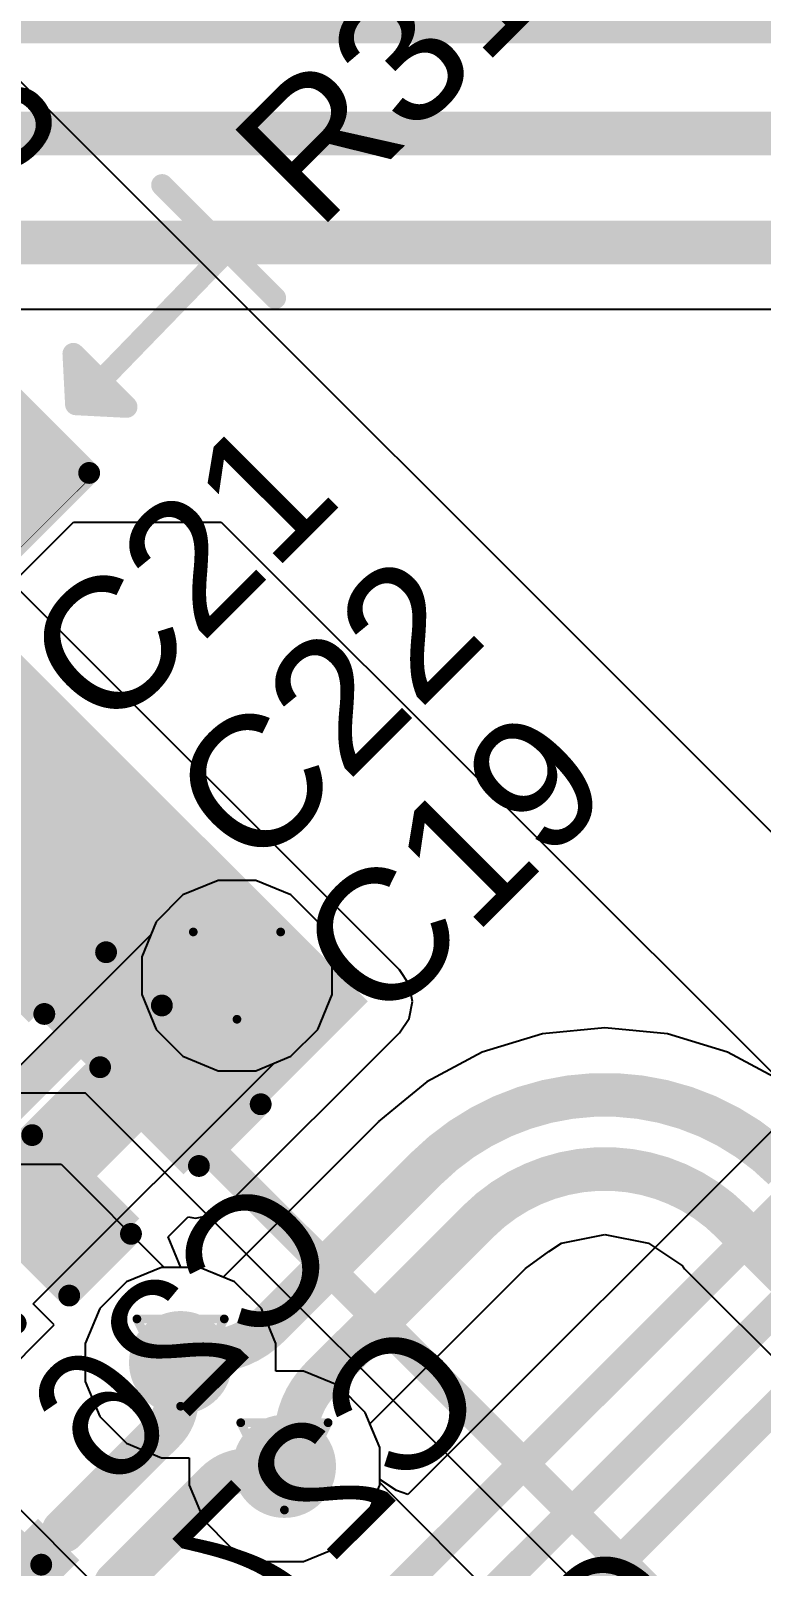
# Model space of a CAD drawing. Header units: inches. Extents: x 0 to 5359, y 0 to 5098.
# Drawn here: x 61.24 to 65.48, y 65.41 to 74.34 of the extents above; entities that cross this region are included whole.
import ezdxf

# ---------------------------------------------------------------- set-up
doc = ezdxf.new("R2010")
doc.units = ezdxf.units.IN
for name, color, linetype in [('Bottom Layer', 5, 'Continuous'), ('Bottom Overlay', 54, 'Continuous'), ('Bottom Paste', 16, 'Continuous'), ('Bottom Solder', 6, 'Continuous'), ('Drill Drawing', 1, 'Continuous'), ('Layer 1', 16, 'Continuous'), ('Layer 2', 76, 'Continuous'), ('Top Layer', 1, 'Continuous'), ('Top Overlay', 2, 'Continuous'), ('Top Paste', 8, 'Continuous'), ('Top Solder', 216, 'Continuous'), ('Via Holes', 16, 'Continuous')]:
    doc.layers.add(name, color=color, linetype=linetype)
doc.styles.add('Arial', font='', dxfattribs={"height": 0.2})
doc.styles.get('Arial').set_extended_font_data('Arial')

# ---------------------------------------------------------------- blocks, each defined once
blk = doc.blocks.new('C___0402_40')
at = {"layer": 'Top Layer'}
for points in [[(-0.6985, -0.3175), (-0.6985, 0.3175), (-0.2412999999999999, 0.3175), (-0.2413, -0.3175)], [(0.2412999999999999, -0.3175), (0.2413, 0.3175), (0.6985, 0.3175), (0.6985, -0.3175)]]:
    blk.add_hatch(color=1, dxfattribs=at).paths.add_polyline_path(points)
at = {"layer": 'Top Paste'}
for points in [[(-0.6985, -0.3175), (-0.6985, 0.3175), (-0.2412999999999999, 0.3175), (-0.2413, -0.3175)], [(0.2412999999999999, -0.3175), (0.2413, 0.3175), (0.6985, 0.3175), (0.6985, -0.3175)]]:
    blk.add_hatch(color=8, dxfattribs=at).paths.add_polyline_path(points)
at = {"layer": 'Top Solder'}
for points in [[(-0.7584998799999999, -0.37749988), (-0.7584998799999999, 0.37749988), (-0.18130012, 0.37749988), (-0.18130012, -0.37749988)], [(0.18130012, -0.37749988), (0.18130012, 0.37749988), (0.7584998799999999, 0.37749988), (0.7584998799999999, -0.37749988)]]:
    blk.add_hatch(color=216, dxfattribs=at).paths.add_polyline_path(points)
at = {"layer": 'Top Overlay'}
for points in [[(-0.2794, 0.4064, 0.127, 0.127, 0), (-0.7874, 0.4064, 0.127, 0.127, 0)], [(-0.7874, -0.4064, 0.127, 0.127, 0), (-0.7874, 0.4064, 0.127, 0.127, 0)], [(0.7874, 0.4064, 0.127, 0.127, 0), (0.2794, 0.4064, 0.127, 0.127, 0)], [(0.7874, -0.4064, 0.127, 0.127, 0), (0.7874, 0.4064, 0.127, 0.127, 0)], [(-0.2794, -0.4064, 0.127, 0.127, 0), (-0.7874, -0.4064, 0.127, 0.127, 0)], [(0.7874, -0.4064, 0.127, 0.127, 0), (0.2794, -0.4064, 0.127, 0.127, 0)]]:
    blk.add_lwpolyline(points, format="xyseb", dxfattribs=at)
for points in [[(-0.8191499999999999, 0.4064, 0.0635, 0.0635, 1), (-0.7556499999999999, 0.4064, 0.0635, 0.0635, 1)], [(-0.8191499999999999, 0.4064, 0.0635, 0.0635, 1), (-0.7556499999999999, 0.4064, 0.0635, 0.0635, 1)], [(-0.31115, 0.4064, 0.0635, 0.0635, 1), (-0.24765, 0.4064, 0.0635, 0.0635, 1)], [(0.24765, 0.4064, 0.0635, 0.0635, 1), (0.31115, 0.4064, 0.0635, 0.0635, 1)], [(0.7556499999999999, 0.4064, 0.0635, 0.0635, 1), (0.8191499999999999, 0.4064, 0.0635, 0.0635, 1)], [(0.7556499999999999, 0.4064, 0.0635, 0.0635, 1), (0.8191499999999999, 0.4064, 0.0635, 0.0635, 1)], [(-0.8191499999999999, -0.4064, 0.0635, 0.0635, 1), (-0.7556499999999999, -0.4064, 0.0635, 0.0635, 1)], [(-0.8191499999999999, -0.4064, 0.0635, 0.0635, 1), (-0.7556499999999999, -0.4064, 0.0635, 0.0635, 1)], [(-0.31115, -0.4064, 0.0635, 0.0635, 1), (-0.24765, -0.4064, 0.0635, 0.0635, 1)], [(0.24765, -0.4064, 0.0635, 0.0635, 1), (0.31115, -0.4064, 0.0635, 0.0635, 1)], [(0.7556499999999999, -0.4064, 0.0635, 0.0635, 1), (0.8191499999999999, -0.4064, 0.0635, 0.0635, 1)], [(0.7556499999999999, -0.4064, 0.0635, 0.0635, 1), (0.8191499999999999, -0.4064, 0.0635, 0.0635, 1)]]:
    blk.add_lwpolyline(points, format="xyseb", close=True, dxfattribs=at)
blk = doc.blocks.new('LQFP_128_EP_14_14__64')
at = {"layer": 'Top Layer'}
blk.add_hatch(color=1, dxfattribs=at).paths.add_polyline_path([(0.6999478000000001, 6.849681499999999), (0.4999482000000001, 6.849681499999999), (0.4999481999999998, 8.3496785), (0.6999477999999998, 8.3496785)])
at = {"layer": 'Top Paste'}
blk.add_hatch(color=8, dxfattribs=at).paths.add_polyline_path([(0.6999478000000001, 6.849681499999999), (0.4999482000000001, 6.849681499999999), (0.4999481999999998, 8.3496785), (0.6999477999999998, 8.3496785)])
at = {"layer": 'Top Solder'}
blk.add_hatch(color=216, dxfattribs=at).paths.add_polyline_path([(0.7699476600000001, 6.77968164), (0.4299483400000002, 6.77968164), (0.4299483399999998, 8.419678359999999), (0.7699476599999998, 8.419678359999999)])
blk = doc.blocks.new('R___0402_162')
at = {"layer": 'Top Layer'}
for points in [[(-0.6985, -0.3175), (-0.6985, 0.3175), (-0.2412999999999999, 0.3175), (-0.2413, -0.3175)], [(0.2412999999999999, -0.3175), (0.2413, 0.3175), (0.6985, 0.3175), (0.6985, -0.3175)]]:
    blk.add_hatch(color=1, dxfattribs=at).paths.add_polyline_path(points)
at = {"layer": 'Top Paste'}
for points in [[(-0.6985, -0.3175), (-0.6985, 0.3175), (-0.2412999999999999, 0.3175), (-0.2413, -0.3175)], [(0.2412999999999999, -0.3175), (0.2413, 0.3175), (0.6985, 0.3175), (0.6985, -0.3175)]]:
    blk.add_hatch(color=8, dxfattribs=at).paths.add_polyline_path(points)
at = {"layer": 'Top Solder'}
for points in [[(-0.75350116, -0.37250116), (-0.75350116, 0.37250116), (-0.1862988399999999, 0.37250116), (-0.18629884, -0.37250116)], [(0.1862988399999999, -0.37250116), (0.18629884, 0.37250116), (0.75350116, 0.37250116), (0.75350116, -0.37250116)]]:
    blk.add_hatch(color=216, dxfattribs=at).paths.add_polyline_path(points)
at = {"layer": 'Top Overlay'}
for points in [[(-0.7874, 0.4064, 0.127, 0.127, 0), (-0.7874, -0.4064, 0.127, 0.127, 0)], [(-0.7874, 0.4064, 0.127, 0.127, 0), (0.7874, 0.4064, 0.127, 0.127, 0)], [(0.7874, 0.4064, 0.127, 0.127, 0), (0.7874, -0.4064, 0.127, 0.127, 0)], [(-0.7874, -0.4064, 0.127, 0.127, 0), (0.7874, -0.4064, 0.127, 0.127, 0)], [(-0.8128, -0.4318, 0.0032258, 0.0032258, 0), (0.8128, -0.4318, 0.0032258, 0.0032258, 0)]]:
    blk.add_lwpolyline(points, format="xyseb", dxfattribs=at)
for points in [[(-0.8191499999999999, 0.4064, 0.0635, 0.0635, 1), (-0.7556499999999999, 0.4064, 0.0635, 0.0635, 1)], [(-0.8191499999999999, 0.4064, 0.0635, 0.0635, 1), (-0.7556499999999999, 0.4064, 0.0635, 0.0635, 1)], [(0.7556499999999999, 0.4064, 0.0635, 0.0635, 1), (0.8191499999999999, 0.4064, 0.0635, 0.0635, 1)], [(0.7556499999999999, 0.4064, 0.0635, 0.0635, 1), (0.8191499999999999, 0.4064, 0.0635, 0.0635, 1)], [(-0.8191499999999999, -0.4064, 0.0635, 0.0635, 1), (-0.7556499999999999, -0.4064, 0.0635, 0.0635, 1)], [(-0.8191499999999999, -0.4064, 0.0635, 0.0635, 1), (-0.7556499999999999, -0.4064, 0.0635, 0.0635, 1)], [(0.7556499999999999, -0.4064, 0.0635, 0.0635, 1), (0.8191499999999999, -0.4064, 0.0635, 0.0635, 1)], [(0.7556499999999999, -0.4064, 0.0635, 0.0635, 1), (0.8191499999999999, -0.4064, 0.0635, 0.0635, 1)], [(-0.81360518, -0.4318, 0.0016129, 0.0016129, 1), (-0.8119948199999999, -0.4318, 0.0016129, 0.0016129, 1)], [(0.8119948199999999, -0.4318, 0.0016129, 0.0016129, 1), (0.81360518, -0.4318, 0.0016129, 0.0016129, 1)]]:
    blk.add_lwpolyline(points, format="xyseb", close=True, dxfattribs=at)
blk = doc.blocks.new('C___0402_B_362')
at = {"layer": 'Bottom Layer'}
for points in [[(-0.2413, 0.3175), (-0.2412999999999999, -0.3175), (-0.6985, -0.3175), (-0.6985, 0.3175)], [(0.6985, 0.3175), (0.6985, -0.3175), (0.2413, -0.3175), (0.2412999999999999, 0.3175)]]:
    blk.add_hatch(color=5, dxfattribs=at).paths.add_polyline_path(points)
at = {"layer": 'Bottom Paste'}
for points in [[(-0.2413, 0.3175), (-0.2412999999999999, -0.3175), (-0.6985, -0.3175), (-0.6985, 0.3175)], [(0.6985, 0.3175), (0.6985, -0.3175), (0.2413, -0.3175), (0.2412999999999999, 0.3175)]]:
    blk.add_hatch(color=16, dxfattribs=at).paths.add_polyline_path(points)
at = {"layer": 'Bottom Solder'}
for points in [[(-0.18130012, 0.37749988), (-0.18130012, -0.37749988), (-0.7584998799999999, -0.37749988), (-0.7584998799999999, 0.37749988)], [(0.7584998799999999, 0.37749988), (0.7584998799999999, -0.37749988), (0.18130012, -0.37749988), (0.18130012, 0.37749988)]]:
    blk.add_hatch(color=6, dxfattribs=at).paths.add_polyline_path(points)
at = {"layer": 'Bottom Overlay'}
for points in [[(-0.2794, 0.4064, 0.127, 0.127, 0), (-0.7874, 0.4064, 0.127, 0.127, 0)], [(-0.7874, -0.4064, 0.127, 0.127, 0), (-0.7874, 0.4064, 0.127, 0.127, 0)], [(0.7874, 0.4064, 0.127, 0.127, 0), (0.2794, 0.4064, 0.127, 0.127, 0)], [(0.7874, -0.4064, 0.127, 0.127, 0), (0.7874, 0.4064, 0.127, 0.127, 0)], [(-0.2794, -0.4064, 0.127, 0.127, 0), (-0.7874, -0.4064, 0.127, 0.127, 0)], [(0.7874, -0.4064, 0.127, 0.127, 0), (0.2794, -0.4064, 0.127, 0.127, 0)]]:
    blk.add_lwpolyline(points, format="xyseb", dxfattribs=at)
for points in [[(-0.8191499999999999, 0.4064, 0.0635, 0.0635, 1), (-0.7556499999999999, 0.4064, 0.0635, 0.0635, 1)], [(-0.8191499999999999, 0.4064, 0.0635, 0.0635, 1), (-0.7556499999999999, 0.4064, 0.0635, 0.0635, 1)], [(-0.31115, 0.4064, 0.0635, 0.0635, 1), (-0.24765, 0.4064, 0.0635, 0.0635, 1)], [(0.24765, 0.4064, 0.0635, 0.0635, 1), (0.31115, 0.4064, 0.0635, 0.0635, 1)], [(0.7556499999999999, 0.4064, 0.0635, 0.0635, 1), (0.8191499999999999, 0.4064, 0.0635, 0.0635, 1)], [(0.7556499999999999, 0.4064, 0.0635, 0.0635, 1), (0.8191499999999999, 0.4064, 0.0635, 0.0635, 1)], [(-0.8191499999999999, -0.4064, 0.0635, 0.0635, 1), (-0.7556499999999999, -0.4064, 0.0635, 0.0635, 1)], [(-0.8191499999999999, -0.4064, 0.0635, 0.0635, 1), (-0.7556499999999999, -0.4064, 0.0635, 0.0635, 1)], [(-0.31115, -0.4064, 0.0635, 0.0635, 1), (-0.24765, -0.4064, 0.0635, 0.0635, 1)], [(0.24765, -0.4064, 0.0635, 0.0635, 1), (0.31115, -0.4064, 0.0635, 0.0635, 1)], [(0.7556499999999999, -0.4064, 0.0635, 0.0635, 1), (0.8191499999999999, -0.4064, 0.0635, 0.0635, 1)], [(0.7556499999999999, -0.4064, 0.0635, 0.0635, 1), (0.8191499999999999, -0.4064, 0.0635, 0.0635, 1)]]:
    blk.add_lwpolyline(points, format="xyseb", close=True, dxfattribs=at)
blk = doc.blocks.new('C___0603_B_367')
at = {"layer": 'Bottom Layer'}
for points in [[(-1.143, -0.4445), (-1.143, 0.4445), (-0.3809999999999999, 0.4445), (-0.3809999999999999, -0.4445)], [(0.3809999999999999, -0.4445), (0.3809999999999999, 0.4445), (1.143, 0.4445), (1.143, -0.4445)]]:
    blk.add_hatch(color=5, dxfattribs=at).paths.add_polyline_path(points)
at = {"layer": 'Bottom Paste'}
for points in [[(-1.143, -0.4445), (-1.143, 0.4445), (-0.3809999999999999, 0.4445), (-0.3809999999999999, -0.4445)], [(0.3809999999999999, -0.4445), (0.3809999999999999, 0.4445), (1.143, 0.4445), (1.143, -0.4445)]]:
    blk.add_hatch(color=16, dxfattribs=at).paths.add_polyline_path(points)
at = {"layer": 'Bottom Solder'}
for points in [[(-1.20299988, -0.50449988), (-1.20299988, 0.50449988), (-0.3210001199999999, 0.50449988), (-0.3210001199999999, -0.50449988)], [(0.3210001199999999, -0.50449988), (0.3210001199999999, 0.50449988), (1.20299988, 0.50449988), (1.20299988, -0.50449988)]]:
    blk.add_hatch(color=6, dxfattribs=at).paths.add_polyline_path(points)
at = {"layer": 'Bottom Overlay'}
for points in [[(-0.4571999999999999, 0.5334, 0.127, 0.127, 0), (-1.2446, 0.5334, 0.127, 0.127, 0)], [(-1.2446, -0.5334, 0.127, 0.127, 0), (-1.2446, 0.5334, 0.127, 0.127, 0)], [(1.2446, 0.5334, 0.127, 0.127, 0), (0.4571999999999999, 0.5334, 0.127, 0.127, 0)], [(1.2446, -0.5334, 0.127, 0.127, 0), (1.2446, 0.5334, 0.127, 0.127, 0)], [(-0.4571999999999999, -0.5334, 0.127, 0.127, 0), (-1.2446, -0.5334, 0.127, 0.127, 0)], [(1.2446, -0.5334, 0.127, 0.127, 0), (0.4571999999999999, -0.5334, 0.127, 0.127, 0)]]:
    blk.add_lwpolyline(points, format="xyseb", dxfattribs=at)
for points in [[(-1.27635, 0.5334, 0.0635, 0.0635, 1), (-1.21285, 0.5334, 0.0635, 0.0635, 1)], [(-1.27635, 0.5334, 0.0635, 0.0635, 1), (-1.21285, 0.5334, 0.0635, 0.0635, 1)], [(-0.4889499999999999, 0.5334, 0.0635, 0.0635, 1), (-0.42545, 0.5334, 0.0635, 0.0635, 1)], [(0.42545, 0.5334, 0.0635, 0.0635, 1), (0.4889499999999999, 0.5334, 0.0635, 0.0635, 1)], [(1.21285, 0.5334, 0.0635, 0.0635, 1), (1.27635, 0.5334, 0.0635, 0.0635, 1)], [(1.21285, 0.5334, 0.0635, 0.0635, 1), (1.27635, 0.5334, 0.0635, 0.0635, 1)], [(-1.27635, -0.5334, 0.0635, 0.0635, 1), (-1.21285, -0.5334, 0.0635, 0.0635, 1)], [(-1.27635, -0.5334, 0.0635, 0.0635, 1), (-1.21285, -0.5334, 0.0635, 0.0635, 1)], [(-0.4889499999999999, -0.5334, 0.0635, 0.0635, 1), (-0.42545, -0.5334, 0.0635, 0.0635, 1)], [(0.42545, -0.5334, 0.0635, 0.0635, 1), (0.4889499999999999, -0.5334, 0.0635, 0.0635, 1)], [(1.21285, -0.5334, 0.0635, 0.0635, 1), (1.27635, -0.5334, 0.0635, 0.0635, 1)], [(1.21285, -0.5334, 0.0635, 0.0635, 1), (1.27635, -0.5334, 0.0635, 0.0635, 1)]]:
    blk.add_lwpolyline(points, format="xyseb", close=True, dxfattribs=at)
blk = doc.blocks.new('C___0402_368')
at = {"layer": 'Top Layer'}
for points in [[(-0.6985, -0.3175), (-0.6985, 0.3175), (-0.2412999999999999, 0.3175), (-0.2413, -0.3175)], [(0.2412999999999999, -0.3175), (0.2413, 0.3175), (0.6985, 0.3175), (0.6985, -0.3175)]]:
    blk.add_hatch(color=1, dxfattribs=at).paths.add_polyline_path(points)
at = {"layer": 'Top Paste'}
for points in [[(-0.6985, -0.3175), (-0.6985, 0.3175), (-0.2412999999999999, 0.3175), (-0.2413, -0.3175)], [(0.2412999999999999, -0.3175), (0.2413, 0.3175), (0.6985, 0.3175), (0.6985, -0.3175)]]:
    blk.add_hatch(color=8, dxfattribs=at).paths.add_polyline_path(points)
at = {"layer": 'Top Solder'}
for points in [[(-0.7584998799999999, -0.37749988), (-0.7584998799999999, 0.37749988), (-0.18130012, 0.37749988), (-0.18130012, -0.37749988)], [(0.18130012, -0.37749988), (0.18130012, 0.37749988), (0.7584998799999999, 0.37749988), (0.7584998799999999, -0.37749988)]]:
    blk.add_hatch(color=216, dxfattribs=at).paths.add_polyline_path(points)
at = {"layer": 'Top Overlay'}
for points in [[(-0.7874, -0.4064, 0.127, 0.127, 0), (-0.7874, 0.4064, 0.127, 0.127, 0)], [(-0.2794, 0.4064, 0.127, 0.127, 0), (-0.7874, 0.4064, 0.127, 0.127, 0)], [(0.7874, 0.4064, 0.127, 0.127, 0), (0.2794, 0.4064, 0.127, 0.127, 0)], [(0.7874, -0.4064, 0.127, 0.127, 0), (0.7874, 0.4064, 0.127, 0.127, 0)], [(-0.2794, -0.4064, 0.127, 0.127, 0), (-0.7874, -0.4064, 0.127, 0.127, 0)], [(0.7874, -0.4064, 0.127, 0.127, 0), (0.2794, -0.4064, 0.127, 0.127, 0)]]:
    blk.add_lwpolyline(points, format="xyseb", dxfattribs=at)
for points in [[(-0.8191499999999999, 0.4064, 0.0635, 0.0635, 1), (-0.7556499999999999, 0.4064, 0.0635, 0.0635, 1)], [(-0.8191499999999999, 0.4064, 0.0635, 0.0635, 1), (-0.7556499999999999, 0.4064, 0.0635, 0.0635, 1)], [(-0.31115, 0.4064, 0.0635, 0.0635, 1), (-0.24765, 0.4064, 0.0635, 0.0635, 1)], [(0.24765, 0.4064, 0.0635, 0.0635, 1), (0.31115, 0.4064, 0.0635, 0.0635, 1)], [(0.7556499999999999, 0.4064, 0.0635, 0.0635, 1), (0.8191499999999999, 0.4064, 0.0635, 0.0635, 1)], [(0.7556499999999999, 0.4064, 0.0635, 0.0635, 1), (0.8191499999999999, 0.4064, 0.0635, 0.0635, 1)], [(-0.8191499999999999, -0.4064, 0.0635, 0.0635, 1), (-0.7556499999999999, -0.4064, 0.0635, 0.0635, 1)], [(-0.8191499999999999, -0.4064, 0.0635, 0.0635, 1), (-0.7556499999999999, -0.4064, 0.0635, 0.0635, 1)], [(-0.31115, -0.4064, 0.0635, 0.0635, 1), (-0.24765, -0.4064, 0.0635, 0.0635, 1)], [(0.24765, -0.4064, 0.0635, 0.0635, 1), (0.31115, -0.4064, 0.0635, 0.0635, 1)], [(0.7556499999999999, -0.4064, 0.0635, 0.0635, 1), (0.8191499999999999, -0.4064, 0.0635, 0.0635, 1)], [(0.7556499999999999, -0.4064, 0.0635, 0.0635, 1), (0.8191499999999999, -0.4064, 0.0635, 0.0635, 1)]]:
    blk.add_lwpolyline(points, format="xyseb", close=True, dxfattribs=at)

msp = doc.modelspace()

# ---------------------------------------------------------------- hatches: boundary and pattern name
at = {"layer": 'Bottom Layer'}
h = msp.add_hatch(color=5, dxfattribs=at)
edge = h.paths.add_edge_path()
edge.add_arc((62.4345716, 68.84508964), 0.2999994, 0, 360)
h = msp.add_hatch(color=5, dxfattribs=at)
edge = h.paths.add_edge_path()
edge.add_arc((62.10676935999999, 66.59298594), 0.2999994, 0, 360)
h = msp.add_hatch(color=5, dxfattribs=at)
edge = h.paths.add_edge_path()
edge.add_arc((62.71063657999999, 65.98911872000001), 0.2999994, 0, 360)
at = {"layer": 'Layer 1'}
h = msp.add_hatch(color=16, dxfattribs=at)
edge = h.paths.add_edge_path()
edge.add_arc((62.4345716, 68.84508964), 0.2999994, 0, 360)
h = msp.add_hatch(color=16, dxfattribs=at)
edge = h.paths.add_edge_path()
edge.add_arc((62.10676935999999, 66.59298594), 0.2999994, 0, 360)
h = msp.add_hatch(color=16, dxfattribs=at)
edge = h.paths.add_edge_path()
edge.add_arc((62.71063657999999, 65.98911872000001), 0.2999994, 0, 360)
at = {"layer": 'Layer 2'}
h = msp.add_hatch(color=76, dxfattribs=at)
edge = h.paths.add_edge_path()
edge.add_arc((62.4345716, 68.84508964), 0.2999994, 0, 360)
h = msp.add_hatch(color=76, dxfattribs=at)
edge = h.paths.add_edge_path()
edge.add_arc((62.10676935999999, 66.59298594), 0.2999994, 0, 360)
h = msp.add_hatch(color=76, dxfattribs=at)
edge = h.paths.add_edge_path()
edge.add_arc((62.71063657999999, 65.98911872000001), 0.2999994, 0, 360)
at = {"layer": 'Top Layer'}
for points in [[(62.19323604, 67.69246558), (63.19576133999999, 68.69499087999999), (60.28116468, 71.60958753999999), (59.27863937999999, 70.60706223999999)], [(60.88878602, 64.91259305999999), (61.91418656, 65.9379936), (61.77276697999999, 66.07941317999999), (60.74736644, 65.05401264)], [(61.17166328, 64.6297158), (62.19706382, 65.65511634), (62.05564424, 65.79653592), (61.0302437, 64.77113537999999)]]:
    msp.add_hatch(color=1, dxfattribs=at).paths.add_polyline_path(points)
h = msp.add_hatch(color=1, dxfattribs=at)
edge = h.paths.add_edge_path()
edge.add_arc((62.4345716, 68.84508964), 0.2999994, 0, 360)
h = msp.add_hatch(color=1, dxfattribs=at)
edge = h.paths.add_edge_path()
edge.add_arc((62.10676935999999, 66.59298594), 0.2999994, 0, 360)
h = msp.add_hatch(color=1, dxfattribs=at)
edge = h.paths.add_edge_path()
edge.add_arc((62.71063657999999, 65.98911872000001), 0.2999994, 0, 360)
at = {"layer": 'Via Holes'}
h = msp.add_hatch(color=7, dxfattribs=at)
edge = h.paths.add_edge_path()
edge.add_arc((62.4345716, 68.84508964), 0.1499997, 0, 360)
h = msp.add_hatch(color=7, dxfattribs=at)
edge = h.paths.add_edge_path()
edge.add_arc((62.10676935999999, 66.59298594), 0.1499997, 0, 360)
h = msp.add_hatch(color=7, dxfattribs=at)
edge = h.paths.add_edge_path()
edge.add_arc((62.71063657999999, 65.98911872000001), 0.1499997, 0, 360)

# ---------------------------------------------------------------- linework, layer by layer
at = {"layer": 'Bottom Layer'}
for p, q in [((55.76493799999999, 72.72257744), (67.90495435999999, 72.72257997999999)), ((62.3243737, 69.39908903999999), (62.12075714, 69.31474834)), ((62.54476949999999, 69.39908903999999), (62.3243737, 69.39908903999999)), ((62.74838605999999, 69.31474834), (62.54476949999999, 69.39908903999999)), ((62.12075714, 69.31474834), (61.9649129, 69.1589041)), ((62.9042303, 69.1589041), (62.74838605999999, 69.31474834)), ((61.93321878, 69.08238913999999), (60.51778091999999, 67.66695128)), ((61.9649129, 69.1589041), (61.93321878, 69.08238913999999)), ((62.988571, 68.95528754), (62.9042303, 69.1589041)), ((62.988571, 68.73489174), (62.988571, 68.95528754)), ((62.9042303, 68.53127518), (62.988571, 68.73489174)), ((62.74838605999999, 68.37543094), (62.9042303, 68.53127518)), ((64.2108317, 68.50598948), (63.86134801999999, 68.39997242)), ((64.57428537999999, 68.54178569999999), (64.2108317, 68.50598948)), ((64.93773906, 68.50598948), (64.57428537999999, 68.54178569999999)), ((65.28722273999999, 68.39997242), (64.93773906, 68.50598948)), ((62.65085006, 68.33502969999999), (62.74838605999999, 68.37543094)), ((63.86134801999999, 68.39997242), (63.53926077999999, 68.22781375999999)), ((65.60930998, 68.22781375999999), (65.28722273999999, 68.39997242)), ((61.25027627999999, 66.93445591999999), (62.65085006, 68.33502969999999)), ((63.53926077999999, 68.22781375999999), (63.3901069, 68.10540861999999)), ((63.3901069, 68.10540861999999), (63.25694485999999, 67.9961302)), ((63.25581963999999, 67.99287138), (62.35341606, 67.09046525999999)), ((63.25694485999999, 67.99612258), (63.25581963999999, 67.99287138)), ((63.25694485999999, 67.9961302), (63.25694485999999, 67.99612258)), ((64.32163412, 67.28874273999999), (64.57428537999999, 67.33899918)), ((64.57428537999999, 67.33899918), (64.82693664, 67.28874273999999)), ((64.11271404, 67.14035593999999), (64.2491222, 67.24029223999999)), ((64.2491222, 67.24029223999999), (64.32163412, 67.28874273999999)), ((64.82693664, 67.28874273999999), (65.02593802, 67.15577628)), ((61.99657146, 67.14698534), (61.79295489999999, 67.06264464)), ((62.21696726, 67.14698534), (61.99657146, 67.14698534)), ((62.35341606, 67.09046525999999), (62.21696726, 67.14698534)), ((63.98698657999999, 67.01463356), (64.11271404, 67.14035593999999)), ((65.02593802, 67.15577628), (65.03701242, 67.13920277999999)), ((65.03701242, 67.13920277999999), (65.03721562, 67.13906816)), ((65.03721562, 67.13906816), (65.03735532, 67.13885733999999)), ((65.03735532, 67.13885733999999), (70.17458405999999, 62.00162097999999)), ((61.79295489999999, 67.06264464), (61.63711066, 66.9068004)), ((61.3723309, 66.81239876), (61.25027627999999, 66.93445591999999)), ((63.2081159, 66.23576541999999), (63.98698657999999, 67.01463356)), ((61.63711066, 66.9068004), (61.55276995999999, 66.70318384)), ((60.47430628, 65.91437413999999), (61.3723309, 66.81239876)), ((61.55276995999999, 66.70318384), (61.55276995999999, 66.48278803999999)), ((61.55276995999999, 66.48278803999999), (61.63711066, 66.27917148)), ((61.63711066, 66.27917148), (61.79295489999999, 66.12332724)), ((63.26463597999999, 66.09931662), (63.2081159, 66.23576541999999)), ((61.79295489999999, 66.12332724), (61.99657146, 66.03898654)), ((63.26463597999999, 65.87892081999999), (63.26463597999999, 66.09931662)), ((61.99657146, 66.03898654), (62.15663717999999, 66.03898654)), ((62.15663717999999, 66.03898654), (62.15663717999999, 65.87892081999999)), ((62.15663717999999, 65.87892081999999), (62.24097788, 65.67530426)), ((63.18029528, 65.67530426), (63.26463597999999, 65.87892081999999)), ((62.24097788, 65.67530426), (62.39682212, 65.51946002)), ((63.02445104, 65.51946002), (63.18029528, 65.67530426)), ((62.39682212, 65.51946002), (62.60043868, 65.43511932)), ((62.82083447999999, 65.43511932), (63.02445104, 65.51946002)), ((62.60043868, 65.43511932), (62.82083447999999, 65.43511932))]:
    msp.add_line(p, q, dxfattribs=at)
for points in [[(39.36120906, 74.39781412, 0.254, 0.254, 0), (76.10052343999999, 74.39781412, 0.254, 0.254, 0)], [(40.00633604, 73.74604504, 0.254, 0.254, 0), (69.5999624, 73.74604504, 0.254, 0.254, 0)], [(49.76974552, 73.1110425, 0.254, 0.254, 0), (68.29996245999999, 73.11104504, 0.254, 0.254, 0)], [(60.44062588, 66.85730088, 0.508, 0.508, 0), (62.42841463999999, 68.84508964, 0.508, 0.508, 0)], [(63.53269742, 67.7203751, 0.254, 0.254, -0.4142328471836102), (65.61593937999999, 67.72030905999999, 0.254, 0.254, 0)], [(62.61640766, 66.80408534, 0.254, 0.254, 0), (63.53051048, 67.71818816, 0.254, 0.254, 0)], [(63.53051048, 67.71818816, 0.254, 0.254, -0.0003972278245012522), (63.53099561999999, 67.71867329999999, 0.254, 0.254, 0)], [(63.53099561999999, 67.71867329999999, 0.254, 0.254, 0), (63.53269742, 67.7203751, 0.254, 0.254, 0)], [(63.83802574, 67.41504424, 0.254, 0.254, -0.4146749071038384), (65.31169818000001, 67.41388853999999, 0.254, 0.254, 0)], [(62.92173598, 66.49875702, 0.254, 0.254, 0), (63.83583879999999, 67.41285984, 0.254, 0.254, 0)], [(63.83632394, 67.41334497999999, 0.254, 0.254, -0.0003972278245012522), (63.83583879999999, 67.41285984, 0.254, 0.254, 0)], [(63.83632394, 67.41334497999999, 0.254, 0.254, 0), (63.83802319999999, 67.41504424, 0.254, 0.254, 0)], [(65.31204107999999, 67.4135431, 0.254, 0.254, -0.0002818019237369836), (65.31169818000001, 67.41388853999999, 0.254, 0.254, 0)], [(65.31204107999999, 67.4135431, 0.254, 0.254, 0), (70.44926982, 62.27630674, 0.254, 0.254, 0)], [(62.61640766, 66.80408534, 0.254, 0.254, -0.198912367379658), (62.26659631999999, 66.6591885, 0.254, 0.254, 0)], [(62.10676935999999, 66.59298594, 0.254, 0.254, -0.1989123673796734), (62.26659631999999, 66.6591885, 0.254, 0.254, 0)], [(62.77683914, 66.14894568, 0.254, 0.254, -0.198912367379658), (62.92173598, 66.49875702, 0.254, 0.254, 0)], [(62.77683914, 66.14894568, 0.254, 0.254, -0.198912367379658), (62.71063657999999, 65.98911872000001, 0.254, 0.254, 0)]]:
    msp.add_lwpolyline(points, format="xyseb", dxfattribs=at)
for points in [[(62.30141464, 68.84508964, 0.254, 0.254, 1), (62.55541464, 68.84508964, 0.254, 0.254, 1)], [(63.46701048, 67.71818816, 0.127, 0.127, 1), (63.59401048, 67.71818816, 0.127, 0.127, 1)], [(63.46701048, 67.71818816, 0.127, 0.127, 1), (63.59401048, 67.71818816, 0.127, 0.127, 1)], [(63.46749561999999, 67.71867329999999, 0.127, 0.127, 1), (63.59449562, 67.71867329999999, 0.127, 0.127, 1)], [(63.46749561999999, 67.71867329999999, 0.127, 0.127, 1), (63.59449562, 67.71867329999999, 0.127, 0.127, 1)], [(63.46919742, 67.7203751, 0.127, 0.127, 1), (63.59619742, 67.7203751, 0.127, 0.127, 1)], [(63.46919742, 67.7203751, 0.127, 0.127, 1), (63.59619742, 67.7203751, 0.127, 0.127, 1)], [(63.77233879999999, 67.41285984, 0.127, 0.127, 1), (63.89933879999999, 67.41285984, 0.127, 0.127, 1)], [(63.77233879999999, 67.41285984, 0.127, 0.127, 1), (63.89933879999999, 67.41285984, 0.127, 0.127, 1)], [(63.77282394, 67.41334497999999, 0.127, 0.127, 1), (63.89982394, 67.41334497999999, 0.127, 0.127, 1)], [(63.77282394, 67.41334497999999, 0.127, 0.127, 1), (63.89982394, 67.41334497999999, 0.127, 0.127, 1)], [(63.7745232, 67.41504424, 0.127, 0.127, 1), (63.90152319999999, 67.41504424, 0.127, 0.127, 1)], [(63.77452574, 67.41504424, 0.127, 0.127, 1), (63.90152574, 67.41504424, 0.127, 0.127, 1)], [(65.24819817999999, 67.41388853999999, 0.127, 0.127, 1), (65.37519818, 67.41388853999999, 0.127, 0.127, 1)], [(65.24819817999999, 67.41388853999999, 0.127, 0.127, 1), (65.37519818, 67.41388853999999, 0.127, 0.127, 1)], [(65.24854108, 67.4135431, 0.127, 0.127, 1), (65.37554107999999, 67.4135431, 0.127, 0.127, 1)], [(65.24854108, 67.4135431, 0.127, 0.127, 1), (65.37554107999999, 67.4135431, 0.127, 0.127, 1)], [(62.55290766, 66.80408534, 0.127, 0.127, 1), (62.67990766, 66.80408534, 0.127, 0.127, 1)], [(62.55290766, 66.80408534, 0.127, 0.127, 1), (62.67990766, 66.80408534, 0.127, 0.127, 1)], [(62.20309631999999, 66.6591885, 0.127, 0.127, 1), (62.33009631999999, 66.6591885, 0.127, 0.127, 1)], [(62.20309631999999, 66.6591885, 0.127, 0.127, 1), (62.33009631999999, 66.6591885, 0.127, 0.127, 1)], [(62.04326936, 66.59298594, 0.127, 0.127, 1), (62.17026935999999, 66.59298594, 0.127, 0.127, 1)], [(62.85823597999999, 66.49875702, 0.127, 0.127, 1), (62.98523598, 66.49875702, 0.127, 0.127, 1)], [(62.85823597999999, 66.49875702, 0.127, 0.127, 1), (62.98523598, 66.49875702, 0.127, 0.127, 1)], [(62.71333914, 66.14894568, 0.127, 0.127, 1), (62.84033914, 66.14894568, 0.127, 0.127, 1)], [(62.71333914, 66.14894568, 0.127, 0.127, 1), (62.84033914, 66.14894568, 0.127, 0.127, 1)], [(62.64713657999999, 65.98911872000001, 0.127, 0.127, 1), (62.77413658, 65.98911872000001, 0.127, 0.127, 1)]]:
    msp.add_lwpolyline(points, format="xyseb", close=True, dxfattribs=at)
at = {"layer": 'Drill Drawing'}
for points in [[(62.18057159999999, 69.09908964, 0.0508, 0.0508, 0), (62.6885716, 69.09908964, 0.0508, 0.0508, 0)], [(62.18057159999999, 69.09908964, 0.0508, 0.0508, 0), (62.4345716, 68.59108964, 0.0508, 0.0508, 0)], [(62.4345716, 68.59108964, 0.0508, 0.0508, 0), (62.6885716, 69.09908964, 0.0508, 0.0508, 0)], [(61.85276936, 66.84698594, 0.0508, 0.0508, 0), (62.36076936, 66.84698594, 0.0508, 0.0508, 0)], [(61.85276936, 66.84698594, 0.0508, 0.0508, 0), (62.10676935999999, 66.33898594, 0.0508, 0.0508, 0)], [(62.10676935999999, 66.33898594, 0.0508, 0.0508, 0), (62.36076936, 66.84698594, 0.0508, 0.0508, 0)], [(62.45663657999999, 66.24311872, 0.0508, 0.0508, 0), (62.96463658, 66.24311872, 0.0508, 0.0508, 0)], [(62.45663657999999, 66.24311872, 0.0508, 0.0508, 0), (62.71063657999999, 65.73511872, 0.0508, 0.0508, 0)], [(62.71063657999999, 65.73511872, 0.0508, 0.0508, 0), (62.96463658, 66.24311872, 0.0508, 0.0508, 0)]]:
    msp.add_lwpolyline(points, format="xyseb", dxfattribs=at)
for points in [[(62.16787159999999, 69.09908964, 0.0254, 0.0254, 1), (62.1932716, 69.09908964, 0.0254, 0.0254, 1)], [(62.16787159999999, 69.09908964, 0.0254, 0.0254, 1), (62.1932716, 69.09908964, 0.0254, 0.0254, 1)], [(62.67587159999999, 69.09908964, 0.0254, 0.0254, 1), (62.7012716, 69.09908964, 0.0254, 0.0254, 1)], [(62.67587159999999, 69.09908964, 0.0254, 0.0254, 1), (62.7012716, 69.09908964, 0.0254, 0.0254, 1)], [(62.4218716, 68.59108964, 0.0254, 0.0254, 1), (62.44727159999999, 68.59108964, 0.0254, 0.0254, 1)], [(62.4218716, 68.59108964, 0.0254, 0.0254, 1), (62.44727159999999, 68.59108964, 0.0254, 0.0254, 1)], [(61.84006935999999, 66.84698594, 0.0254, 0.0254, 1), (61.86546935999999, 66.84698594, 0.0254, 0.0254, 1)], [(61.84006935999999, 66.84698594, 0.0254, 0.0254, 1), (61.86546935999999, 66.84698594, 0.0254, 0.0254, 1)], [(62.34806936, 66.84698594, 0.0254, 0.0254, 1), (62.37346935999999, 66.84698594, 0.0254, 0.0254, 1)], [(62.34806936, 66.84698594, 0.0254, 0.0254, 1), (62.37346935999999, 66.84698594, 0.0254, 0.0254, 1)], [(62.09406936, 66.33898594, 0.0254, 0.0254, 1), (62.11946936, 66.33898594, 0.0254, 0.0254, 1)], [(62.09406936, 66.33898594, 0.0254, 0.0254, 1), (62.11946936, 66.33898594, 0.0254, 0.0254, 1)], [(62.44393657999999, 66.24311872, 0.0254, 0.0254, 1), (62.46933658, 66.24311872, 0.0254, 0.0254, 1)], [(62.44393657999999, 66.24311872, 0.0254, 0.0254, 1), (62.46933658, 66.24311872, 0.0254, 0.0254, 1)], [(62.95193657999999, 66.24311872, 0.0254, 0.0254, 1), (62.97733658, 66.24311872, 0.0254, 0.0254, 1)], [(62.95193657999999, 66.24311872, 0.0254, 0.0254, 1), (62.97733658, 66.24311872, 0.0254, 0.0254, 1)], [(62.69793658, 65.73511872, 0.0254, 0.0254, 1), (62.72333657999999, 65.73511872, 0.0254, 0.0254, 1)], [(62.69793658, 65.73511872, 0.0254, 0.0254, 1), (62.72333657999999, 65.73511872, 0.0254, 0.0254, 1)]]:
    msp.add_lwpolyline(points, format="xyseb", close=True, dxfattribs=at)
at = {"layer": 'Layer 1'}
for p, q in [((62.3243737, 69.39908903999999), (62.12075714, 69.31474834)), ((62.54476949999999, 69.39908903999999), (62.3243737, 69.39908903999999)), ((62.74838605999999, 69.31474834), (62.54476949999999, 69.39908903999999)), ((62.12075714, 69.31474834), (61.9649129, 69.1589041)), ((62.9042303, 69.1589041), (62.74838605999999, 69.31474834)), ((61.9649129, 69.1589041), (61.8805722, 68.95528754)), ((62.988571, 68.95528754), (62.9042303, 69.1589041)), ((61.8805722, 68.95528754), (61.8805722, 68.73489174)), ((62.988571, 68.73489174), (62.988571, 68.95528754)), ((61.8805722, 68.73489174), (61.9649129, 68.53127518)), ((62.9042303, 68.53127518), (62.988571, 68.73489174)), ((61.9649129, 68.53127518), (62.12075714, 68.37543094)), ((62.74838605999999, 68.37543094), (62.9042303, 68.53127518)), ((62.12075714, 68.37543094), (62.3243737, 68.29109023999999)), ((62.54476949999999, 68.29109023999999), (62.74838605999999, 68.37543094)), ((62.3243737, 68.29109023999999), (62.54476949999999, 68.29109023999999)), ((61.99657146, 67.14698534), (61.79295489999999, 67.06264464)), ((62.21696726, 67.14698534), (61.99657146, 67.14698534)), ((62.42058382, 67.06264464), (62.21696726, 67.14698534)), ((61.79295489999999, 67.06264464), (61.63711066, 66.9068004)), ((62.57642805999999, 66.9068004), (62.42058382, 67.06264464)), ((61.63711066, 66.9068004), (61.55276995999999, 66.70318384)), ((62.66076876, 66.70318384), (62.57642805999999, 66.9068004)), ((61.55276995999999, 66.70318384), (61.55276995999999, 66.48278803999999)), ((62.66076876, 66.54311811999999), (62.66076876, 66.70318384)), ((62.82083447999999, 66.54311811999999), (62.66076876, 66.54311811999999)), ((63.02445104, 66.45877742), (62.82083447999999, 66.54311811999999)), ((61.55276995999999, 66.48278803999999), (61.63711066, 66.27917148)), ((63.18029528, 66.30293318), (63.02445104, 66.45877742)), ((61.63711066, 66.27917148), (61.79295489999999, 66.12332724)), ((63.26463597999999, 66.09931662), (63.18029528, 66.30293318)), ((61.79295489999999, 66.12332724), (61.99657146, 66.03898654)), ((63.26463597999999, 65.87892081999999), (63.26463597999999, 66.09931662)), ((61.99657146, 66.03898654), (62.15663717999999, 66.03898654)), ((62.15663717999999, 66.03898654), (62.15663717999999, 65.87892081999999)), ((62.15663717999999, 65.87892081999999), (62.24097788, 65.67530426)), ((63.18029528, 65.67530426), (63.26463597999999, 65.87892081999999)), ((62.24097788, 65.67530426), (62.39682212, 65.51946002)), ((63.02445104, 65.51946002), (63.18029528, 65.67530426)), ((62.39682212, 65.51946002), (62.60043868, 65.43511932)), ((62.82083447999999, 65.43511932), (63.02445104, 65.51946002)), ((62.60043868, 65.43511932), (62.82083447999999, 65.43511932))]:
    msp.add_line(p, q, dxfattribs=at)
at = {"layer": 'Layer 2'}
for p, q in [((71.37399746, 63.84965131999999), (60.19799238, 75.02565894)), ((59.2393151, 69.239257), (61.4847513, 71.48469828)), ((61.4847513, 71.48469828), (62.34282934, 71.48469828)), ((62.34282934, 71.48469828), (70.42501535999999, 63.40254527999999)), ((62.3243737, 69.39908903999999), (62.12075714, 69.31474834)), ((62.54476949999999, 69.39908903999999), (62.3243737, 69.39908903999999)), ((62.74838605999999, 69.31474834), (62.54476949999999, 69.39908903999999)), ((62.12075714, 69.31474834), (61.9649129, 69.1589041)), ((62.9042303, 69.1589041), (62.74838605999999, 69.31474834)), ((61.9649129, 69.1589041), (61.8805722, 68.95528754)), ((62.988571, 68.95528754), (62.9042303, 69.1589041)), ((61.8805722, 68.95528754), (61.8805722, 68.73489174)), ((62.988571, 68.73489174), (62.988571, 68.95528754)), ((61.8805722, 68.73489174), (61.9649129, 68.53127518)), ((62.9042303, 68.53127518), (62.988571, 68.73489174)), ((61.9649129, 68.53127518), (62.12075714, 68.37543094)), ((62.74838605999999, 68.37543094), (62.9042303, 68.53127518)), ((62.12075714, 68.37543094), (62.3243737, 68.29109023999999)), ((62.54476949999999, 68.29109023999999), (62.74838605999999, 68.37543094)), ((62.3243737, 68.29109023999999), (62.54476949999999, 68.29109023999999)), ((61.55327287999999, 68.16122766), (60.6018219, 68.16122766)), ((67.3499669, 62.36453364), (61.55327287999999, 68.16122766)), ((60.76215178, 67.74685713999999), (61.41213524, 67.74685713999999)), ((61.41213524, 67.74685713999999), (62.01200958, 67.14698534)), ((61.99657146, 67.14698534), (61.79295489999999, 67.06264464)), ((62.01200958, 67.14698534), (61.99657146, 67.14698534)), ((61.79295489999999, 67.06264464), (61.63711066, 66.9068004)), ((61.63711066, 66.9068004), (61.55276995999999, 66.70318384)), ((61.55276995999999, 66.70318384), (61.55276995999999, 66.48278803999999)), ((61.55276995999999, 66.48278803999999), (61.63711066, 66.27917148)), ((61.63711066, 66.27917148), (61.79295489999999, 66.12332724)), ((61.79295489999999, 66.12332724), (61.99657146, 66.03898654)), ((63.26024686, 63.65082266), (60.9219508, 65.98911872000001)), ((61.99657146, 66.03898654), (62.15663717999999, 66.03898654)), ((62.15663717999999, 66.03898654), (62.15663717999999, 65.87892081999999)), ((62.15663717999999, 65.87892081999999), (62.24097788, 65.67530426)), ((63.18029528, 65.67530426), (63.26463597999999, 65.87892081999999)), ((63.26463597999999, 65.87892081999999), (63.26463597999999, 65.89436147999999)), ((63.26463597999999, 65.89436147999999), (65.50818242, 63.65082266)), ((62.24097788, 65.67530426), (62.39682212, 65.51946002)), ((63.02445104, 65.51946002), (63.18029528, 65.67530426)), ((62.39682212, 65.51946002), (62.60043868, 65.43511932)), ((62.82083447999999, 65.43511932), (63.02445104, 65.51946002)), ((62.60043868, 65.43511932), (62.82083447999999, 65.43511932))]:
    msp.add_line(p, q, dxfattribs=at)
msp.add_lwpolyline([(60.72446833999999, 69.37955897999998, 0.1778, 0.1778, 0), (67.95325246, 62.15077486, 0.1778, 0.1778, 0)], format="xyseb", dxfattribs=at)
at = {"layer": 'Top Layer'}
for p, q in [((63.37888518, 68.87811472), (60.46428598, 71.79271138)), ((67.4740205, 69.87137664000001), (63.42890286, 65.82626154)), ((63.43502426, 68.7940966), (63.37888518, 68.87811472)), ((63.4547372, 68.69499087999999), (63.43502426, 68.7940966)), ((63.43502426, 68.59588516), (63.4547372, 68.69499087999999)), ((63.37888518, 68.51186704), (63.43502426, 68.59588516)), ((62.37635988, 67.50934174), (63.37888518, 68.51186704)), ((62.29234176, 67.45320265999999), (62.37635988, 67.50934174)), ((62.03442254, 67.32478533999999), (62.15144033999999, 67.44180313999999)), ((62.15144033999999, 67.44180313999999), (62.19323604, 67.43348972)), ((62.19323604, 67.43348972), (62.29234176, 67.45320265999999)), ((62.10807238, 67.14698534), (62.03442254, 67.32478533999999)), ((62.21696726, 67.14698534), (62.10807238, 67.14698534)), ((62.42058382, 67.06264464), (62.21696726, 67.14698534)), ((62.57642805999999, 66.9068004), (62.42058382, 67.06264464)), ((62.66076876, 66.70318384), (62.57642805999999, 66.9068004)), ((62.66076876, 66.54311811999999), (62.66076876, 66.70318384)), ((62.82083447999999, 66.54311811999999), (62.66076876, 66.54311811999999)), ((63.02445104, 66.45877742), (62.82083447999999, 66.54311811999999)), ((63.18029528, 66.30293318), (63.02445104, 66.45877742)), ((63.26463597999999, 66.09931662), (63.18029528, 66.30293318)), ((63.26463597999999, 65.91344196), (63.26463597999999, 66.09931662)), ((63.36208308, 65.84768136), (63.26463597999999, 65.91344196)), ((63.42890286, 65.82626154), (63.36208308, 65.84768136))]:
    msp.add_line(p, q, dxfattribs=at)
for points in [[(61.9492284, 63.85215067999999, 0.1778, 0.1778, 0), (67.72124378, 69.62416606, 0.1778, 0.1778, 0)], [(62.23228599999999, 63.56909308, 0.1778, 0.1778, 0), (67.78735744, 69.12416452, 0.1778, 0.1778, 0)], [(59.40422206, 66.39715702, 0.2286, 0.2286, 0), (61.65120511999999, 68.64414008, 0.2286, 0.2286, 0)], [(62.51498291999999, 63.28639616, 0.1778, 0.1778, 0), (67.85275227999999, 68.62416552, 0.1778, 0.1778, 0)], [(61.13276318, 67.56065989999999, 0.1778, 0.1778, 0), (61.33032946, 67.56065989999999, 0.1778, 0.1778, 0)], [(61.33032946, 67.56065989999999, 0.1778, 0.1778, 0), (61.37080182, 67.52018754, 0.1778, 0.1778, 0)], [(62.08301273999999, 66.3521914, 0.254, 0.254, 0), (62.10676935999999, 66.59298594, 0.254, 0.254, 0)], [(62.08301528, 66.3521914, 0.254, 0.254, -0.1734759180875768), (62.0098455, 66.19752318, 0.254, 0.254, 0)], [(61.42612047999999, 65.61379561999999, 0.254, 0.254, 0), (62.00929177999999, 66.19696692, 0.254, 0.254, 0)], [(62.00929177999999, 66.19696692, 0.254, 0.254, -0.0002861167355022891), (62.0098455, 66.19752318, 0.254, 0.254, 0)], [(62.31477503999999, 65.89179354, 0.254, 0.254, -0.1740513996363546), (62.46984457999999, 65.96536463999999, 0.254, 0.254, 0)], [(62.46984457999999, 65.9653621, 0.254, 0.254, 0), (62.71063657999999, 65.98911872000001, 0.254, 0.254, 0)], [(61.73144625999999, 65.30846475999999, 0.254, 0.254, 0), (62.31471408, 65.89173258, 0.254, 0.254, 0)], [(62.31471408, 65.89173258, 0.254, 0.254, 0), (62.31477503999999, 65.89179354, 0.254, 0.254, 0)], [(62.31471408, 65.89173258, 0.254, 0.254, -8.396607776199651e-05), (62.31477503999999, 65.89179354, 0.254, 0.254, 0)]]:
    msp.add_lwpolyline(points, format="xyseb", dxfattribs=at)
for points in [[(61.59405511999999, 68.64414008, 0.1143, 0.1143, 1), (61.70835512, 68.64414008, 0.1143, 0.1143, 1)], [(61.28587946, 67.56065989999999, 0.08889999999999999, 0.08889999999999999, 1), (61.37477946, 67.56065989999999, 0.08889999999999999, 0.08889999999999999, 1)], [(61.28587946, 67.56065989999999, 0.08889999999999999, 0.08889999999999999, 1), (61.37477946, 67.56065989999999, 0.08889999999999999, 0.08889999999999999, 1)], [(61.32635182, 67.52018754, 0.08889999999999999, 0.08889999999999999, 1), (61.41525181999999, 67.52018754, 0.08889999999999999, 0.08889999999999999, 1)], [(62.04326936, 66.59298594, 0.127, 0.127, 1), (62.17026935999999, 66.59298594, 0.127, 0.127, 1)], [(62.01951274, 66.3521914, 0.127, 0.127, 1), (62.14651274, 66.3521914, 0.127, 0.127, 1)], [(62.01951528, 66.3521914, 0.127, 0.127, 1), (62.14651528, 66.3521914, 0.127, 0.127, 1)], [(61.94579177999999, 66.19696692, 0.127, 0.127, 1), (62.07279177999999, 66.19696692, 0.127, 0.127, 1)], [(61.94579177999999, 66.19696692, 0.127, 0.127, 1), (62.07279177999999, 66.19696692, 0.127, 0.127, 1)], [(61.9463455, 66.19752318, 0.127, 0.127, 1), (62.07334549999999, 66.19752318, 0.127, 0.127, 1)], [(61.9463455, 66.19752318, 0.127, 0.127, 1), (62.07334549999999, 66.19752318, 0.127, 0.127, 1)], [(62.40634458, 65.96536463999999, 0.127, 0.127, 1), (62.53334457999999, 65.96536463999999, 0.127, 0.127, 1)], [(62.40634458, 65.9653621, 0.127, 0.127, 1), (62.53334457999999, 65.9653621, 0.127, 0.127, 1)], [(62.64713657999999, 65.98911872000001, 0.127, 0.127, 1), (62.77413658, 65.98911872000001, 0.127, 0.127, 1)], [(62.25121408, 65.89173258, 0.127, 0.127, 1), (62.37821408, 65.89173258, 0.127, 0.127, 1)], [(62.25121408, 65.89173258, 0.127, 0.127, 1), (62.37821408, 65.89173258, 0.127, 0.127, 1)], [(62.25121408, 65.89173258, 0.127, 0.127, 1), (62.37821408, 65.89173258, 0.127, 0.127, 1)], [(62.25127504, 65.89179354, 0.127, 0.127, 1), (62.37827504, 65.89179354, 0.127, 0.127, 1)], [(62.25127504, 65.89179354, 0.127, 0.127, 1), (62.37827504, 65.89179354, 0.127, 0.127, 1)], [(62.25127504, 65.89179354, 0.127, 0.127, 1), (62.37827504, 65.89179354, 0.127, 0.127, 1)], [(61.36262048, 65.61379561999999, 0.127, 0.127, 1), (61.48962048, 65.61379561999999, 0.127, 0.127, 1)], [(61.66794625999999, 65.30846475999999, 0.127, 0.127, 1), (61.79494626, 65.30846475999999, 0.127, 0.127, 1)]]:
    msp.add_lwpolyline(points, format="xyseb", close=True, dxfattribs=at)
at = {"layer": 'Top Overlay'}
for points in [[(61.99922322, 73.44593133999999, 0.127, 0.127, 0), (62.6567327, 72.78842186, 0.127, 0.127, 0)], [(61.60439038, 72.26694208, 0.127, 0.127, 0), (62.37910562, 73.06604894, 0.127, 0.127, 0)], [(61.4834432, 72.46368032, 0.127, 0.127, 0), (61.49859176, 72.1698074, 0.127, 0.127, 0)], [(61.4834432, 72.46368032, 0.127, 0.127, 0), (61.79246467999999, 72.15465884, 0.127, 0.127, 0)], [(61.51600599999999, 72.37012196, 0.127, 0.127, 0), (61.64552821999999, 72.16223312, 0.127, 0.127, 0)], [(61.49859176, 72.1698074, 0.127, 0.127, 0), (61.79246467999999, 72.15465884, 0.127, 0.127, 0)], [(61.64552821999999, 72.16223312, 0.127, 0.127, 0), (61.72379832, 72.15859076, 0.127, 0.127, 0)]]:
    msp.add_lwpolyline(points, format="xyseb", dxfattribs=at)
for points in [[(61.96747322, 73.44593133999999, 0.0635, 0.0635, 1), (62.03097321999999, 73.44593133999999, 0.0635, 0.0635, 1)], [(62.34735562, 73.06604894, 0.0635, 0.0635, 1), (62.41085562, 73.06604894, 0.0635, 0.0635, 1)], [(62.6249827, 72.78842186, 0.0635, 0.0635, 1), (62.68848269999999, 72.78842186, 0.0635, 0.0635, 1)], [(61.45169319999999, 72.46368032, 0.0635, 0.0635, 1), (61.51519319999999, 72.46368032, 0.0635, 0.0635, 1)], [(61.45169319999999, 72.46368032, 0.0635, 0.0635, 1), (61.51519319999999, 72.46368032, 0.0635, 0.0635, 1)], [(61.484256, 72.37012196, 0.0635, 0.0635, 1), (61.547756, 72.37012196, 0.0635, 0.0635, 1)], [(61.57264038, 72.26694208, 0.0635, 0.0635, 1), (61.63614037999999, 72.26694208, 0.0635, 0.0635, 1)], [(61.46684175999999, 72.1698074, 0.0635, 0.0635, 1), (61.53034175999999, 72.1698074, 0.0635, 0.0635, 1)], [(61.46684175999999, 72.1698074, 0.0635, 0.0635, 1), (61.53034175999999, 72.1698074, 0.0635, 0.0635, 1)], [(61.61377822, 72.16223312, 0.0635, 0.0635, 1), (61.67727822, 72.16223312, 0.0635, 0.0635, 1)], [(61.61377822, 72.16223312, 0.0635, 0.0635, 1), (61.67727822, 72.16223312, 0.0635, 0.0635, 1)], [(61.69204832, 72.15859076, 0.0635, 0.0635, 1), (61.75554832, 72.15859076, 0.0635, 0.0635, 1)], [(61.76071468, 72.15465884, 0.0635, 0.0635, 1), (61.82421468, 72.15465884, 0.0635, 0.0635, 1)], [(61.76071468, 72.15465884, 0.0635, 0.0635, 1), (61.82421468, 72.15465884, 0.0635, 0.0635, 1)]]:
    msp.add_lwpolyline(points, format="xyseb", close=True, dxfattribs=at)

# ---------------------------------------------------------------- block references
for name, p, rotation in [('R___0402_162', (60.73100375999999, 71.50099999999999), 45), ('LQFP_128_EP_14_14__64', (55.02006268, 60.03374581999999), 315), ('C___0402_40', (60.8292916, 68.71170916), 225), ('C___0402_368', (61.72847192, 67.82705763999999), 225), ('C___0603_B_367', (59.89058888, 66.3184856), 225), ('C___0402_B_362', (60.45236322, 65.1475456), 225)]:
    msp.add_blockref(name, p, dxfattribs=dict(rotation=rotation))

# ---------------------------------------------------------------- texts
at = {"layer": 'Bottom Overlay', "style": 'Arial', "text_generation_flag": 2}
for s, p in [('C26', (63.08507322, 67.20392197999999)), ('C27', (63.9398899, 66.37166049999999)), ('C43', (65.16793164, 65.09515302))]:
    msp.add_text(s, height=0.7619999999999999, rotation=45, dxfattribs=at).set_placement(p)
at = {"layer": 'Top Overlay', "style": 'Arial'}
for s, p in [('R31', (62.90292728, 73.16813154)), ('C33', (60.08892477999999, 72.46530591999999)), ('C21', (61.68060815999999, 70.22530786)), ('C22', (62.5291231, 69.4206384)), ('C19', (63.26655622, 68.52722895999999))]:
    msp.add_text(s, height=0.7619999999999999, rotation=45, dxfattribs=at).set_placement(p)

doc.saveas('drawing.dxf')
